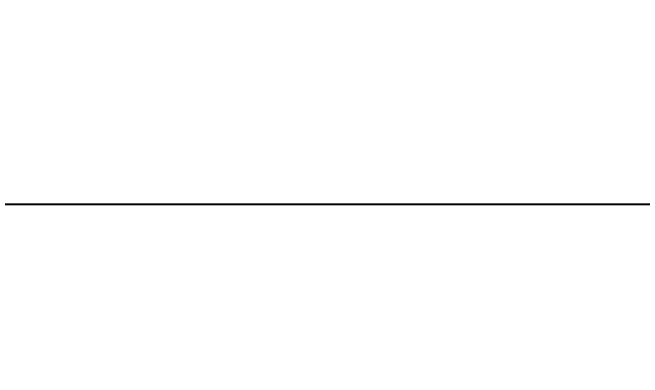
# Model space of a CAD drawing. Header units: millimetres. Extents: x -2496 to -1464, y 4122 to 4518.
# Drawn here: x -2336.95 to -2329.76, y 4219.98 to 4224.14 of the extents above; entities that cross this region are included whole.
import ezdxf

# ---------------------------------------------------------------- set-up
doc = ezdxf.new("R2010")
doc.units = ezdxf.units.MM
doc.layers.add('Layer 01', color=7, linetype='Continuous')
doc.styles.add('Arial Regular', font='arial.ttf')
doc.dimstyles.new('Default', dxfattribs={"dimscale": 10, "dimtxt": 5, "dimasz": 5, "dimexe": 1, "dimexo": 0.5, "dimgap": 0.8, "dimtad": 1, "dimtoh": 1, "dimzin": 1, "dimdsep": 46, "dimtxsty": 'Arial Regular', "dimcen": 2.5, "dimadec": 1, "dimazin": 1, "dimtfac": 1, "dimtdec": 4, "dimtix": 1, "dimtofl": 0, "dimtmove": 1, "dimatfit": 3, "dimfxl": 1, "dimtolj": 1, "dimtzin": 1, "dimarcsym": 0})

# ---------------------------------------------------------------- blocks, each defined once
blk = doc.blocks.new('*D1')
at = {"layer": 'Defpoints', "color": 0, "transparency": 16777216}
for p in [(-2429.9693, 4237.8699), (-2179.9693, 4237.8699), (-2179.9693, 4221.9503)]:
    blk.add_point(p, dxfattribs=at)
at = {"layer": 'Layer 01', "color": 0, "lineweight": -2, "transparency": 16777216}
for p, q in [((-2429.9693, 4287.8699), (-2429.9693, 4517.5199)), ((-2184.9693, 4237.8699), (-2439.9693, 4237.8699)), ((-2184.9693, 4221.9503), (-2439.9693, 4221.9503)), ((-2429.9693, 4171.9503), (-2429.9693, 4121.9503))]:
    blk.add_line(p, q, dxfattribs=at)
at = {"layer": 'Layer 01', "color": 0, "transparency": 16777216}
for points in [[(-2438.3026, 4287.8699), (-2421.6359, 4287.8699), (-2429.9693, 4237.8699)], [(-2421.6359, 4171.9503), (-2438.3026, 4171.9503), (-2429.9693, 4221.9503)]]:
    blk.add_solid(points, dxfattribs=at)
at = {"layer": 'Layer 01', "color": 0, "transparency": 16777216, "insert": (-2463.4943, 4427.6949), "char_height": 50, "attachment_point": 5, "rotation": 90, "style": 'Arial Regular'}
blk.add_mtext('\\A1;16.00', dxfattribs=at)

msp = doc.modelspace()

# ---------------------------------------------------------------- dimensions: what is measured, and where the dimension line sits
at = {"layer": 'Layer 01'}
dim = msp.add_linear_dim(base=(-2429.9693, 4237.8699, 655.9164), p1=(-2179.9693, 4221.9503, 655.9164), p2=(-2179.9693, 4237.8699, 655.9164), angle=90, text='16.00', dimstyle='Default', override={"dimscale": 10, "dimtxt": 5, "dimasz": 5, "dimexe": 1, "dimexo": 0.5, "dimgap": 0.8, "dimtad": 1, "dimtih": 0, "dimtoh": 0, "dimdec": 2, "dimzin": 1, "dimtxsty": 'Arial Regular', "dimsah": 0, "dimcen": 2.5, "dimadec": 1, "dimazin": 1, "dimtix": 0, "dimtmove": 0, "dimtzin": 1}, dxfattribs=at)
dim.commit()
dim.dimension.update_dxf_attribs({"geometry": '*D1', "text_midpoint": (-2463.4943, 4427.6949, 655.9164)})

doc.saveas('drawing.dxf')
